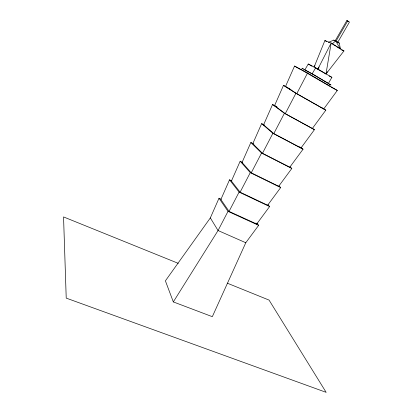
<?xml version="1.0" encoding="UTF-8"?>
<svg xmlns="http://www.w3.org/2000/svg" width="413" height="413" viewBox="0 0 413 413"><rect width="100%" height="100%" fill="white"/><g stroke="black" fill="none" stroke-linecap="round" stroke-linejoin="round"><path stroke-width="0.62" d="M315.635 68.083L325.981 74.02L343.957 50.944L331.159 43.014L324.881 40.557L314.004 67.262L314.959 65.605M257.129 223.345L258.641 225.343L245.787 242.736L212.323 316.678L173.321 301.913L165.396 280.845L210.336 217.904L219.004 198.24L221.311 199.309M231.838 180.915L229.535 179.81L220.857 199.51L229.06 211.389L256.695 224.016L269.601 206.546L267.949 204.595M242.457 162.35L240.165 161.215L231.409 181.059L240.108 192.184L267.634 205.235L280.67 187.574L278.93 185.752M253.148 143.657L250.867 142.485L242.059 162.443L251.254 172.799L278.682 186.284L291.81 168.468L289.993 166.769M301.056 147.58L303.044 149.217L289.802 167.193L262.487 153.269L252.782 143.698L261.651 123.616L264.49 125.129M322.563 108.134L325.811 110.173L312.362 128.474L285.275 113.652L274.526 105.687L283.504 85.372L286.591 87.158M312.342 128.211L314.417 129.708L301.01 147.957L273.809 133.595L263.582 124.814L272.57 104.51L277.015 106.946M294.541 66.059L285.481 86.529L296.766 93.679L323.735 108.955L337.313 90.452L307.566 73.013L294.541 66.059L300.602 69.611M219.004 198.24L228.017 211.363L218.049 230.526L173.321 301.913M229.06 211.389L239.096 192.091L229.535 179.81M240.108 192.184L250.278 172.644L240.165 161.215M251.254 172.799L261.548 153.047L250.867 142.485M262.487 153.269L272.9 133.301L261.651 123.616M273.809 133.595L284.407 113.291L272.57 104.51M285.275 113.652L295.93 93.25L283.504 85.372M296.766 93.679L307.566 73.013M328.387 83.4L331.892 77.355L315.677 67.727L308.243 64.01L304.815 69.988L312.145 73.86L327.845 83.085M312.145 73.86L315.677 67.727M319.079 66.983L317.814 69.172L331.159 43.014L325.981 74.02L327.266 71.8M335.134 40.851L346.786 20.65L347.71 20.929L349.45 22.049L337.767 42.276L336.017 41.186L347.71 20.929M332.331 44.005L335.609 40.81L339.274 43.091L340.446 49.028L336.657 46.684M328.304 42.42L333.766 40.107L335.609 40.81L340.446 49.028M337.875 42.56L339.274 43.091M341.603 49.994L343.957 50.944M178.251 263.339L63.55 216.923L66.219 298.114L326.156 392.35L269.059 300.086L227.238 283.163M245.787 242.736L218.049 230.526L210.336 217.904M228.017 211.363L258.641 225.343M239.096 192.091L269.601 206.546M250.278 172.644L280.67 187.574M329.109 75.951L331.892 77.355M261.548 153.047L291.81 168.468M252.782 143.698L253.928 144.287M272.9 133.301L303.044 149.217M263.582 124.814L264.702 125.407M328.738 83.839L330.999 85.047L313.637 74.66L301.908 68.176L303.343 69.152M301.067 69.647L330.152 86.503M331.097 87.102L337.313 90.452M284.407 113.291L314.417 129.708M274.526 105.687L276.194 106.6M295.93 93.25L325.811 110.173M287.933 87.881L291.026 89.673M308.243 64.01L312.073 66.281M324.881 40.557L326.523 41.574M332.873 44.336L335.578 46.013M333.766 40.107L334.809 40.758M322.145 107.958L323.203 108.624M346.786 20.65L348.526 21.765M299.554 146.76L301.01 147.957M255.931 222.999L256.695 224.016"/></g></svg>
